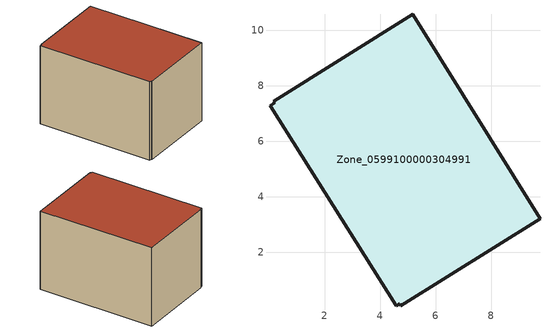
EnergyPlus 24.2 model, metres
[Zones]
Zone_0599100000304991
 floor ground (C_G): 5.17,10.58 9.76,3.21 4.75,0.08 4.71,0.14 4.58,0.07 0.04,7.28 0.2,7.38 0.17,7.44 z0
 wall outside (C_F): 9.76,3.21 5.17,10.58 0.17,7.44 0.2,7.38 0.04,7.28 4.58,0.07 4.71,0.14 4.75,0.08 9.76,3.21 z0:5.9
 roof outside (C_R): 0.04,7.28 4.58,0.07 4.71,0.14 4.75,0.08 9.76,3.21 5.17,10.58 0.17,7.44 0.2,7.38 z5.9
[BUILDING]
Pand.0599100000304991: North Axis=0; Terrain=City; Loads Convergence Tolerance Value=0.04; Temperature Convergence Tolerance Value=0.4; Solar Distribution=FullExterior; Maximum Number of Warmup Days=25; Minimum Number of Warmup Days=1
[Site:Location]
Rotterdam.The.Hague.AP_ZH_NLD Design_Conditions: Latitude=51.96; Longitude=4.45; Time Zone=1; Elevation=-4.5
[SITE:GROUNDTEMPERATURE:BUILDINGSURFACE]
18, 18, 18, 18, 18, 18, 18, 18, 18, 18, 18, 18
[MATERIAL] Thermal Absorptance=0.9; Solar Absorptance=0.7; Visible Absorptance=0.7
Name | Roughness | Thickness | Conductivity | Density | Specific Heat
G.TI.1965-1974 | MediumSmooth | 0.15 | 0.882353 | 540 | 1210
F.TI.1965-1974 | Rough | 0.3 | 0.697674 | 1920 | 840
R.TI.1965-1974 | MediumRough | 0.2 | 0.232558 | 1500 | 1000
[CONSTRUCTION]
C_G: G.TI.1965-1974
C_F: F.TI.1965-1974
C_R: R.TI.1965-1974
[ZONE]
Zone_0599100000304991: Type=1; Multiplier=1; Ceiling Height=Autocalculate; Volume=Autocalculate; Floor Area=autocalculate; Part of Total Floor Area=Yes
[ZONEINFILTRATION:DESIGNFLOWRATE]
Infil_Zone_0599100000304991: Zone or ZoneList or Space or SpaceList=Zone_0599100000304991; Schedule=AlwaysOn; Design Flow Rate Calculation Method=Flow/Area; Flow Rate per Floor Area=0.003; Constant Term Coefficient=1; Temperature Term Coefficient=0; Velocity Term Coefficient=0; Velocity Squared Term Coefficient=0
[HVACTEMPLATE:ZONE:IDEALLOADSAIRSYSTEM]
Zone_0599100000304991: Maximum Heating Supply Air Temperature=50; Minimum Cooling Supply Air Temperature=13; Maximum Heating Supply Air Humidity Ratio=0.0156; Minimum Cooling Supply Air Humidity Ratio=0.0077; Heating Limit=NoLimit; Cooling Limit=NoLimit; Dehumidification Control Type=ConstantSensibleHeatRatio; Cooling Sensible Heat Ratio=0.7; Dehumidification Setpoint=60; Humidification Control Type=None; Humidification Setpoint=30; Outdoor Air Method=None; Outdoor Air Flow Rate per Person=0.00944; Outdoor Air Flow Rate per Zone Floor Area=0; Outdoor Air Flow Rate per Zone=0; Demand Controlled Ventilation Type=None; Outdoor Air Economizer Type=NoEconomizer; Heat Recovery Type=None; Sensible Heat Recovery Effectiveness=0.7; Latent Heat Recovery Effectiveness=0.65
[ZONECONTROL:THERMOSTAT]
ThermostatControl_Zone_0599100000304991: Zone or ZoneList=Zone_0599100000304991; Control Type Schedule=DualSetpointControlType; Control 1=Thermostat_Zone_0599100000304991; Temperature Difference Between Cutout And Setpoint=0
[THERMOSTATSETPOINT:DUALSETPOINT]
Thermostat_Zone_0599100000304991: Heating Setpoint Temperature Schedule=HeatingSetpoint_Zone_0599100000304991; Cooling Setpoint Temperature Schedule=CoolingSetpoint_Zone_0599100000304991
[SCHEDULE:COMPACT]
HeatingSetpoint_Zone_0599100000304991: Through: 12/31, For: AllDays, Until: 24:00, 21
CoolingSetpoint_Zone_0599100000304991: Through: 12/31, For: AllDays, Until: 24:00, 24
DualSetpointControlType: Through: 12/31, For: AllDays, Until: 24:00, 4
AlwaysOn: Through: 12/31, For: AllDays, Until: 24:00, 1
